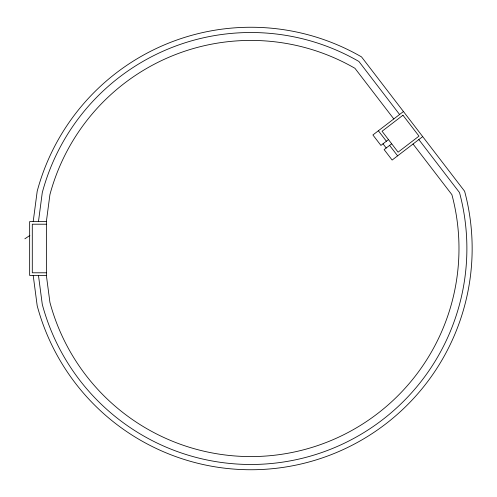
<?xml version="1.0" encoding="UTF-8"?>
<svg xmlns="http://www.w3.org/2000/svg" width="497" height="497" viewBox="0 0 497 497"><rect width="100%" height="100%" fill="white"/><g stroke="black" fill="none" stroke-linecap="round" stroke-linejoin="round"><path stroke-width="0.75" d="M33.2 221.575L37.194 191.239A221.246 221.246 0 0 1 361.524 56.894L464.614 191.239A221.246 221.246 0 0 1 308.165 462.21A221.246 221.246 0 0 1 37.194 305.761L33.2 275.425M38.468 221.575L42.282 192.6A215.978 215.978 0 0 1 358.89 61.454L399.588 114.49M413.038 144.012L451.891 194.644A208.075 208.075 0 0 1 304.76 449.487A208.075 208.075 0 0 1 49.917 302.356L46.37 275.425L46.37 221.575L49.917 194.644A208.075 208.075 0 0 1 354.945 68.3L393.798 118.932M403.446 111.527L372.899 134.967L380.919 145.416L388.48 139.614M391.686 143.795L384.125 149.597L392.139 160.046L422.692 136.607M24.85 238.808L29.863 235.479M46.37 221.575L29.658 221.575L29.658 275.425L46.37 275.425M46.37 224.209L32.293 224.209L32.293 272.791L46.37 272.791M418.828 139.564L459.52 192.6A215.978 215.978 0 0 1 306.804 457.122A215.978 215.978 0 0 1 42.282 304.4L38.468 275.425M378.372 130.767L386.393 141.216M389.598 145.397L397.612 155.847M383.007 143.813L386.212 147.994M402.961 115.223L382.069 131.258L398.103 152.15L418.996 136.116L402.961 115.223"/></g></svg>
